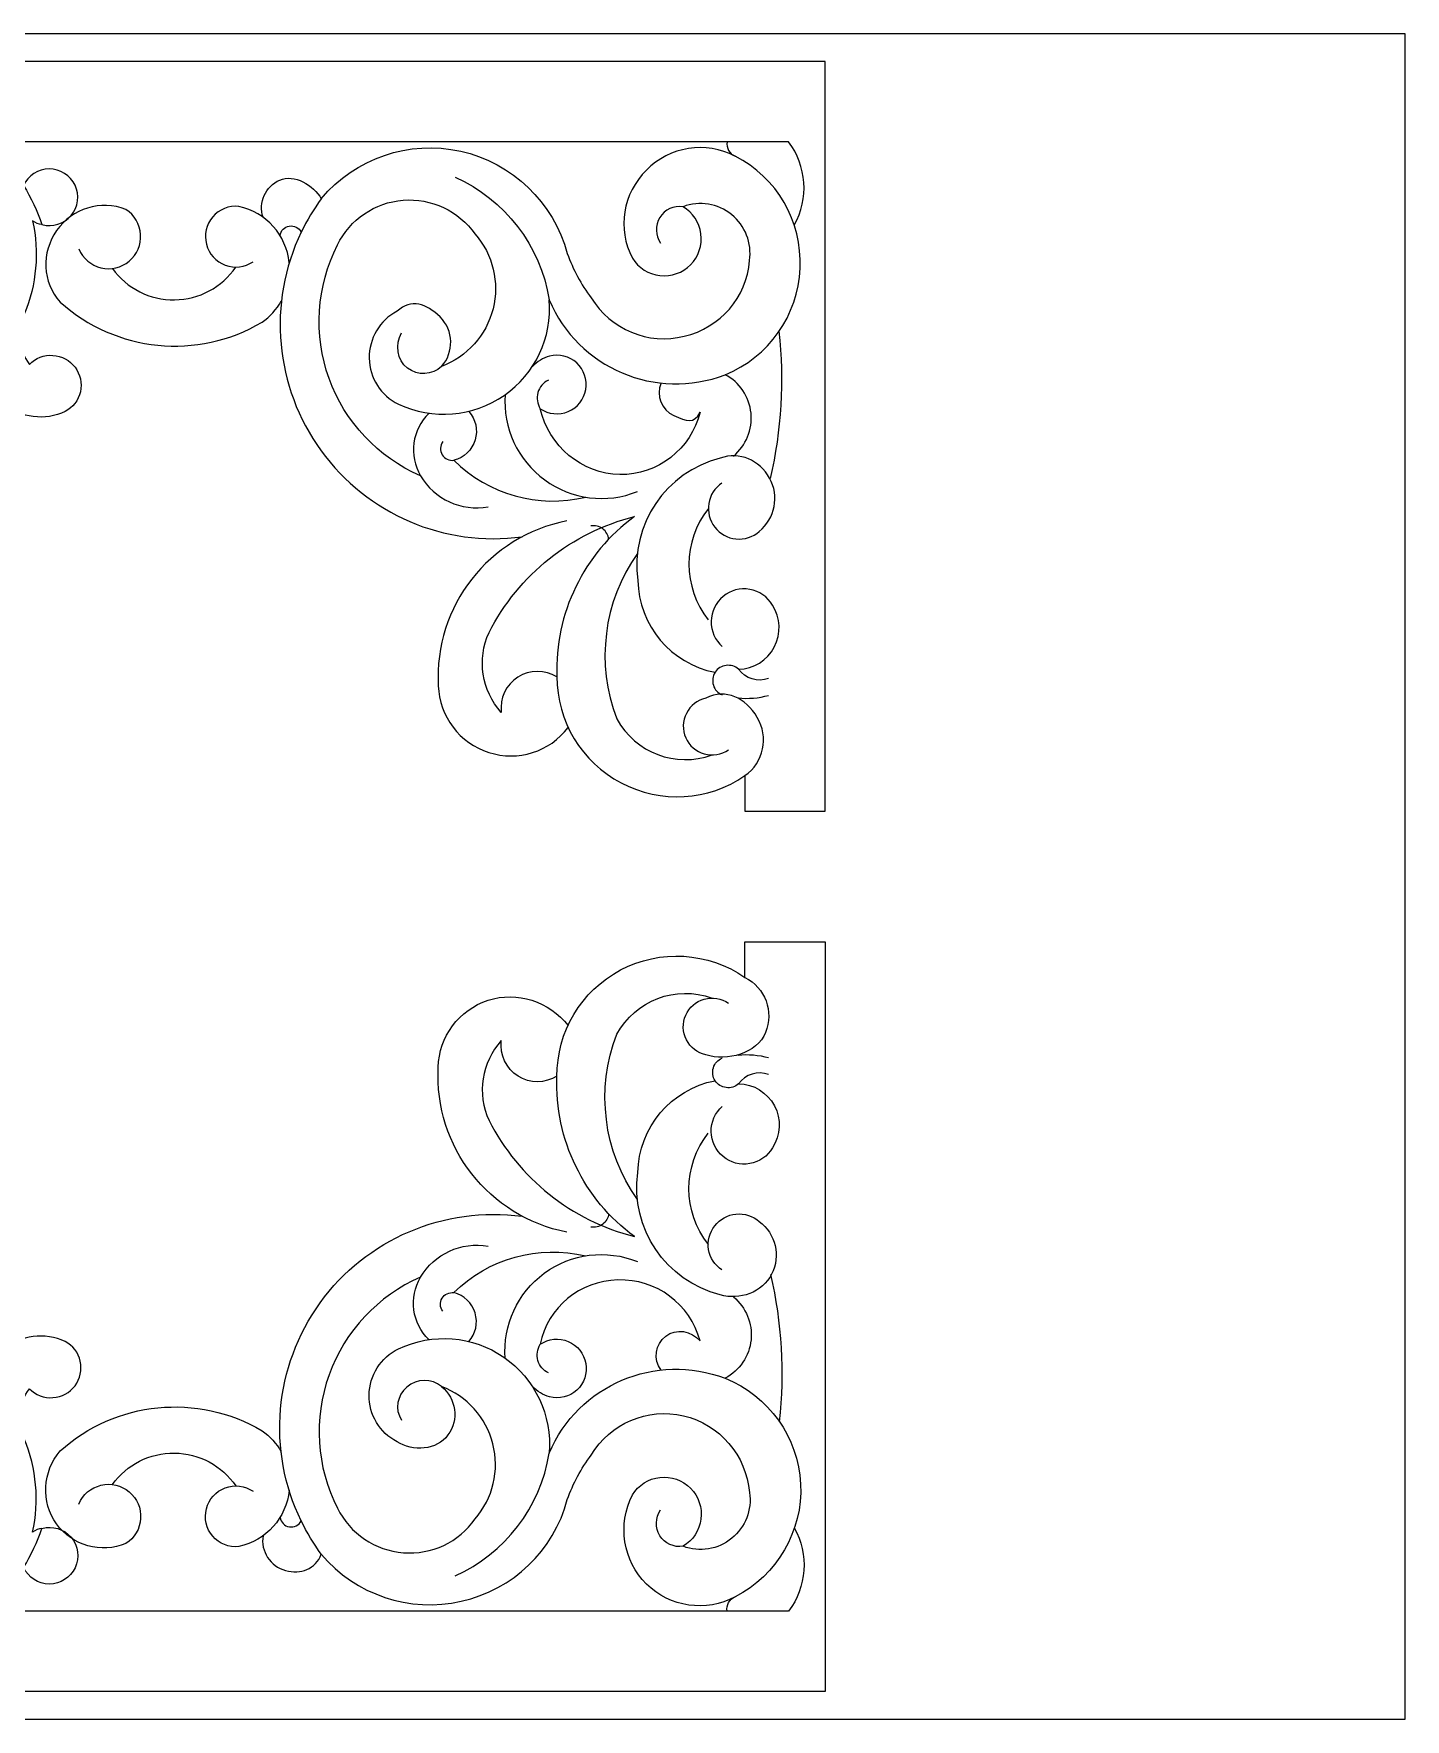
# Model space of a CAD drawing. Header units: millimetres. Extents: x 4605 to 4849, y 2366 to 2625.
# Drawn here: x 4749.9 to 4849.2, y 2503.1 to 2625.1 of the extents above; entities that cross this region are included whole.
import ezdxf

# ---------------------------------------------------------------- set-up
doc = ezdxf.new("R2010")
doc.units = ezdxf.units.MM
doc.header["$MEASUREMENT"] = 0
doc.layers.add('SITARA ALL', color=18, linetype='Continuous', true_color=0x000000)

msp = doc.modelspace()

# ---------------------------------------------------------------- linework, layer by layer
at = {"layer": 'SITARA ALL', "lineweight": 9}
for points, knots in [([(4605.15, 2625.07), (4605.15, 2625.07), (4849.15, 2625.07), (4849.15, 2625.07), (4849.15, 2625.07), (4849.15, 2503.07), (4849.15, 2503.07), (4849.15, 2503.07), (4605.15, 2503.07), (4605.15, 2503.07), (4605.15, 2503.07), (4605.15, 2625.07), (4605.15, 2625.07)], [0, 0, 0, 0, 0.25, 0.25, 0.25, 0.5, 0.5, 0.5, 0.75, 0.75, 0.75, 1, 1, 1, 1]), ([(4787.74, 2578.51), (4786.87, 2579.06), (4785.77, 2579.05), (4784.91, 2578.5), (4784.05, 2577.95), (4783.58, 2576.97), (4783.71, 2575.95), (4782.29, 2577.52), (4781.94, 2579.8), (4782.82, 2581.73), (4784.96, 2585.91), (4788.8, 2588.97), (4793.35, 2590.13), (4789.67, 2587.44), (4787.57, 2583.1), (4787.74, 2578.55), (4787.73, 2575.31), (4789.53, 2572.34), (4792.39, 2570.84), (4795.26, 2569.34), (4798.69, 2569.53), (4801.35, 2571.37), (4801.35, 2571.37), (4801.35, 2568.81), (4801.35, 2568.81), (4801.35, 2568.81), (4807.15, 2568.81), (4807.15, 2568.81), (4807.15, 2568.81), (4807.15, 2623.07), (4807.15, 2623.07), (4807.15, 2623.07), (4707.15, 2623.07), (4707.15, 2623.07), (4707.15, 2623.07), (4607.15, 2623.07), (4607.15, 2623.07), (4607.15, 2623.07), (4607.15, 2568.81), (4607.15, 2568.81), (4607.15, 2568.81), (4612.95, 2568.81), (4612.95, 2568.81), (4612.95, 2568.81), (4612.95, 2571.37), (4612.95, 2571.37), (4611.5, 2572.11), (4610.85, 2573.85), (4611.47, 2575.36), (4612.08, 2576.88), (4614.24, 2577.47), (4615.8, 2576.98), (4616.4, 2576.84), (4616.92, 2576.44), (4617.2, 2575.89), (4617.48, 2575.33), (4617.49, 2574.68), (4617.24, 2574.11), (4616.99, 2573.54), (4616.5, 2573.12), (4615.9, 2572.95), (4615.31, 2572.78), (4614.66, 2572.89), (4614.15, 2573.24)], [0, 0, 0, 0, 0.045455, 0.045455, 0.045455, 0.090909, 0.090909, 0.090909, 0.136364, 0.136364, 0.136364, 0.181818, 0.181818, 0.181818, 0.227273, 0.227273, 0.227273, 0.272727, 0.272727, 0.272727, 0.318182, 0.318182, 0.318182, 0.363636, 0.363636, 0.363636, 0.409091, 0.409091, 0.409091, 0.454545, 0.454545, 0.454545, 0.5, 0.5, 0.5, 0.545455, 0.545455, 0.545455, 0.590909, 0.590909, 0.590909, 0.636364, 0.636364, 0.636364, 0.681818, 0.681818, 0.681818, 0.727273, 0.727273, 0.727273, 0.772727, 0.772727, 0.772727, 0.818182, 0.818182, 0.818182, 0.863636, 0.863636, 0.863636, 0.909091, 0.909091, 0.909091, 1, 1, 1, 1]), ([(4804.92, 2611.22), (4805.99, 2613.13), (4805.83, 2615.5), (4804.51, 2617.25), (4804.51, 2617.25), (4745.11, 2617.25), (4745.11, 2617.25)], [0, 0, 0, 0, 0.333333, 0.333333, 0.333333, 1, 1, 1, 1]), ([(4766.46, 2611.78), (4766.12, 2612.86), (4766.64, 2614.02), (4767.67, 2614.48), (4768.71, 2614.94), (4770.11, 2614.11), (4770.68, 2613.13), (4773.14, 2616.07), (4777.03, 2617.39), (4780.77, 2616.57), (4784.51, 2615.74), (4787.49, 2612.86), (4788.49, 2609.16), (4788.9, 2608.01), (4789.48, 2606.92), (4790.22, 2605.95), (4791.62, 2603.66), (4794.35, 2602.53), (4796.96, 2603.17), (4799.57, 2603.8), (4801.47, 2605.97), (4801.68, 2608.65), (4801.86, 2609.91), (4801.37, 2611.18), (4800.38, 2611.98), (4799.39, 2612.78), (4798.06, 2613), (4796.87, 2612.55)], [0, 0, 0, 0, 0.1, 0.1, 0.1, 0.2, 0.2, 0.2, 0.3, 0.3, 0.3, 0.4, 0.4, 0.4, 0.5, 0.5, 0.5, 0.6, 0.6, 0.6, 0.7, 0.7, 0.7, 0.8, 0.8, 0.8, 1, 1, 1, 1]), ([(4800.06, 2617.25), (4799.98, 2616.81), (4800.22, 2616.37), (4800.64, 2616.21), (4798.51, 2617.31), (4795.9, 2616.91), (4794.21, 2615.2), (4792.51, 2613.5), (4792.09, 2610.96), (4793.2, 2608.83), (4793.64, 2608.12), (4794.37, 2607.66), (4795.19, 2607.57), (4796.02, 2607.48), (4796.83, 2607.76), (4797.41, 2608.35), (4797.99, 2608.94), (4798.27, 2609.77), (4798.16, 2610.59), (4798.05, 2611.41), (4797.58, 2612.13), (4796.87, 2612.55), (4796.2, 2612.65), (4795.54, 2612.34), (4795.19, 2611.77), (4794.83, 2611.19), (4794.85, 2610.47), (4795.24, 2609.92)], [0, 0, 0, 0, 0.1, 0.1, 0.1, 0.2, 0.2, 0.2, 0.3, 0.3, 0.3, 0.4, 0.4, 0.4, 0.5, 0.5, 0.5, 0.6, 0.6, 0.6, 0.7, 0.7, 0.7, 0.8, 0.8, 0.8, 1, 1, 1, 1]), ([(4780.36, 2614.69), (4783.98, 2613.07), (4786.55, 2609.73), (4787.18, 2605.81), (4789.27, 2600.87), (4794.9, 2598.46), (4799.91, 2600.39), (4803.07, 2601.67), (4805.2, 2604.68), (4805.34, 2608.09), (4805.49, 2611.5), (4803.68, 2614.66), (4800.64, 2616.21)], [0, 0, 0, 0, 0.2, 0.2, 0.2, 0.4, 0.4, 0.4, 0.6, 0.6, 0.6, 1, 1, 1, 1]), ([(4750.46, 2611.25), (4751.23, 2611.04), (4752.05, 2611.3), (4752.57, 2611.92), (4753.08, 2612.53), (4753.19, 2613.38), (4752.85, 2614.1), (4752.51, 2614.83), (4751.78, 2615.28), (4750.98, 2615.28), (4750.17, 2615.27), (4749.46, 2614.81), (4749.13, 2614.08), (4749.67, 2613.18), (4750.11, 2612.24), (4750.46, 2611.25), (4750.21, 2611.28), (4749.98, 2611.37), (4749.78, 2611.52), (4750.28, 2609.27), (4750.07, 2606.91), (4749.17, 2604.78), (4748.58, 2603.59), (4748.74, 2602.18), (4749.56, 2601.14), (4750, 2601.59), (4750.62, 2601.83), (4751.25, 2601.79), (4751.88, 2601.76), (4752.47, 2601.44), (4752.85, 2600.93), (4753.23, 2600.43), (4753.37, 2599.78), (4753.24, 2599.16), (4753.1, 2598.54), (4752.7, 2598.01), (4752.14, 2597.72), (4750.67, 2597.04), (4748.94, 2597.25), (4747.68, 2598.28), (4746.43, 2599.3), (4745.87, 2600.97), (4746.24, 2602.55), (4746.32, 2604.26), (4746.52, 2605.97), (4746.84, 2607.66), (4746.24, 2607.12), (4745.43, 2606.89), (4744.63, 2607.03), (4743.84, 2607.16), (4743.14, 2607.66), (4742.76, 2608.37), (4742.38, 2609.08), (4742.34, 2609.93), (4742.66, 2610.67), (4742.98, 2611.41), (4743.63, 2611.97), (4744.41, 2612.18), (4744.88, 2612.3), (4745.39, 2612.23), (4745.8, 2611.96), (4746.22, 2611.7), (4746.51, 2611.28), (4746.6, 2610.79), (4746.69, 2610.31), (4746.57, 2609.81), (4746.27, 2609.42), (4745.98, 2609.02), (4745.53, 2608.77), (4745.04, 2608.72)], [0, 0, 0, 0, 0.041667, 0.041667, 0.041667, 0.083333, 0.083333, 0.083333, 0.125, 0.125, 0.125, 0.166667, 0.166667, 0.166667, 0.208333, 0.208333, 0.208333, 0.25, 0.25, 0.25, 0.291667, 0.291667, 0.291667, 0.333333, 0.333333, 0.333333, 0.375, 0.375, 0.375, 0.416667, 0.416667, 0.416667, 0.458333, 0.458333, 0.458333, 0.5, 0.5, 0.5, 0.541667, 0.541667, 0.541667, 0.583333, 0.583333, 0.583333, 0.625, 0.625, 0.625, 0.666667, 0.666667, 0.666667, 0.708333, 0.708333, 0.708333, 0.75, 0.75, 0.75, 0.791667, 0.791667, 0.791667, 0.833333, 0.833333, 0.833333, 0.875, 0.875, 0.875, 0.916667, 0.916667, 0.916667, 1, 1, 1, 1]), ([(4753.13, 2609.49), (4753.42, 2608.8), (4754.01, 2608.3), (4754.73, 2608.13), (4755.45, 2607.95), (4756.21, 2608.13), (4756.77, 2608.61), (4757.34, 2609.09), (4757.65, 2609.8), (4757.6, 2610.54), (4757.55, 2611.28), (4757.16, 2611.95), (4756.54, 2612.35), (4754.71, 2613.06), (4752.64, 2612.43), (4751.52, 2610.82), (4750.4, 2609.21), (4750.47, 2607.11), (4751.77, 2605.65), (4755.81, 2602.02), (4761.72, 2601.43), (4766.39, 2604.19), (4766.96, 2604.59), (4767.44, 2605.11), (4767.78, 2605.73)], [0, 0, 0, 0, 0.111111, 0.111111, 0.111111, 0.222222, 0.222222, 0.222222, 0.333333, 0.333333, 0.333333, 0.444444, 0.444444, 0.444444, 0.555556, 0.555556, 0.555556, 0.666667, 0.666667, 0.666667, 0.777778, 0.777778, 0.777778, 1, 1, 1, 1]), ([(4768.36, 2608.49), (4768.15, 2610.5), (4766.68, 2612.14), (4764.71, 2612.57), (4763.99, 2612.64), (4763.29, 2612.36), (4762.82, 2611.81), (4762.35, 2611.26), (4762.18, 2610.53), (4762.36, 2609.83), (4762.54, 2609.14), (4763.05, 2608.57), (4763.72, 2608.32), (4764.4, 2608.07), (4765.15, 2608.16), (4765.74, 2608.57)], [0, 0, 0, 0, 0.166667, 0.166667, 0.166667, 0.333333, 0.333333, 0.333333, 0.5, 0.5, 0.5, 0.666667, 0.666667, 0.666667, 1, 1, 1, 1]), ([(4778.47, 2597.59), (4777.25, 2596.41), (4777, 2594.54), (4777.86, 2593.08), (4774.78, 2594.41), (4772.38, 2596.96), (4771.24, 2600.12), (4770.1, 2603.28), (4770.33, 2606.79), (4771.85, 2609.79), (4772.75, 2611.63), (4774.56, 2612.86), (4776.6, 2613.02), (4778.64, 2613.19), (4780.63, 2612.24), (4781.81, 2610.57), (4783.11, 2609.09), (4783.59, 2607.06), (4783.11, 2605.15), (4782.63, 2603.24), (4781.23, 2601.68), (4779.39, 2600.99), (4778.7, 2600.34), (4777.65, 2600.29), (4776.91, 2600.87), (4776.16, 2601.45), (4776.02, 2602.59), (4776.49, 2603.41)], [0, 0, 0, 0, 0.1, 0.1, 0.1, 0.2, 0.2, 0.2, 0.3, 0.3, 0.3, 0.4, 0.4, 0.4, 0.5, 0.5, 0.5, 0.6, 0.6, 0.6, 0.7, 0.7, 0.7, 0.8, 0.8, 0.8, 1, 1, 1, 1]), ([(4767.69, 2610.46), (4767.74, 2610.81), (4768.01, 2611.09), (4768.36, 2611.15), (4768.71, 2611.21), (4769.06, 2611.02), (4769.22, 2610.71), (4766.76, 2605.57), (4767.31, 2599.5), (4770.67, 2594.89), (4774.02, 2590.29), (4779.57, 2587.89), (4785.22, 2588.66)], [0, 0, 0, 0, 0.2, 0.2, 0.2, 0.4, 0.4, 0.4, 0.6, 0.6, 0.6, 1, 1, 1, 1]), ([(4755.56, 2608.08), (4756.6, 2606.63), (4758.28, 2605.78), (4760.06, 2605.81), (4761.84, 2605.83), (4763.49, 2606.71), (4764.49, 2608.18)], [0, 0, 0, 0, 0.333333, 0.333333, 0.333333, 1, 1, 1, 1]), ([(4779.39, 2600.99), (4780.31, 2602.02), (4780.26, 2603.6), (4779.28, 2604.57), (4778.3, 2605.54), (4777.19, 2605.91), (4776.16, 2604.98), (4774.9, 2604.32), (4774.13, 2603), (4774.15, 2601.58), (4774.18, 2600.16), (4774.98, 2598.88), (4776.26, 2598.26), (4778.74, 2597.09), (4781.66, 2597.33), (4783.91, 2598.89), (4786.17, 2600.46), (4787.41, 2603.08), (4787.18, 2605.81)], [0, 0, 0, 0, 0.142857, 0.142857, 0.142857, 0.285714, 0.285714, 0.285714, 0.428571, 0.428571, 0.428571, 0.571429, 0.571429, 0.571429, 0.714286, 0.714286, 0.714286, 1, 1, 1, 1]), ([(4787.12, 2600), (4786.75, 2599.82), (4786.48, 2599.49), (4786.36, 2599.09), (4786.25, 2598.7), (4786.32, 2598.28), (4786.53, 2597.93), (4787.13, 2597.52), (4787.89, 2597.45), (4788.56, 2597.73), (4789.23, 2598.01), (4789.7, 2598.6), (4789.83, 2599.32), (4789.95, 2600.03), (4789.7, 2600.75), (4789.17, 2601.24), (4788.64, 2601.73), (4787.9, 2601.92), (4787.2, 2601.74), (4786.74, 2601.59), (4786.31, 2601.33), (4785.96, 2600.99)], [0, 0, 0, 0, 0.125, 0.125, 0.125, 0.25, 0.25, 0.25, 0.375, 0.375, 0.375, 0.5, 0.5, 0.5, 0.625, 0.625, 0.625, 0.75, 0.75, 0.75, 1, 1, 1, 1]), ([(4800.51, 2594.5), (4801.43, 2595.26), (4801.91, 2596.42), (4801.79, 2597.61), (4801.66, 2598.8), (4800.97, 2599.84), (4799.91, 2600.39)], [0, 0, 0, 0, 0.333333, 0.333333, 0.333333, 1, 1, 1, 1]), ([(4783.99, 2598.94), (4783.82, 2596.53), (4784.9, 2594.2), (4786.85, 2592.78), (4788.8, 2591.36), (4791.33, 2591.03), (4793.57, 2591.94)], [0, 0, 0, 0, 0.333333, 0.333333, 0.333333, 1, 1, 1, 1]), ([(4795.28, 2599.79), (4794.89, 2598.88), (4795.31, 2597.83), (4796.21, 2597.43), (4797.12, 2597.02), (4797.68, 2596.79), (4798.1, 2597.68), (4797.45, 2595.01), (4795.04, 2593.13), (4792.29, 2593.16), (4789.54, 2593.19), (4787.13, 2595.25), (4786.53, 2597.93)], [0, 0, 0, 0, 0.2, 0.2, 0.2, 0.4, 0.4, 0.4, 0.6, 0.6, 0.6, 1, 1, 1, 1]), ([(4781.36, 2597.73), (4781.86, 2597.17), (4782.03, 2596.39), (4781.81, 2595.67), (4781.6, 2594.94), (4781.01, 2594.38), (4780.28, 2594.2), (4782.79, 2591.71), (4786.39, 2590.7), (4789.82, 2591.53)], [0, 0, 0, 0, 0.25, 0.25, 0.25, 0.5, 0.5, 0.5, 1, 1, 1, 1]), ([(4779.47, 2595.55), (4779.27, 2595.27), (4779.25, 2594.89), (4779.43, 2594.6), (4779.61, 2594.3), (4779.94, 2594.14), (4780.28, 2594.2)], [0, 0, 0, 0, 0.333333, 0.333333, 0.333333, 1, 1, 1, 1]), ([(4799.68, 2592.55), (4799.17, 2592.21), (4798.82, 2591.67), (4798.73, 2591.06), (4798.63, 2590.46), (4798.78, 2589.84), (4799.16, 2589.35), (4799.53, 2588.87), (4800.09, 2588.56), (4800.7, 2588.5), (4801.31, 2588.44), (4801.92, 2588.64), (4802.38, 2589.04), (4803.54, 2589.98), (4803.85, 2591.61), (4803.13, 2592.91), (4802.4, 2594.21), (4800.97, 2594.84), (4799.56, 2594.35), (4795.61, 2593.35), (4793.03, 2589.54), (4793.6, 2585.5), (4793.66, 2582.24), (4795.99, 2579.47), (4799.19, 2578.85)], [0, 0, 0, 0, 0.111111, 0.111111, 0.111111, 0.222222, 0.222222, 0.222222, 0.333333, 0.333333, 0.333333, 0.444444, 0.444444, 0.444444, 0.555556, 0.555556, 0.555556, 0.666667, 0.666667, 0.666667, 0.777778, 0.777778, 0.777778, 1, 1, 1, 1]), ([(4788.46, 2589.81), (4782.81, 2588.72), (4778.83, 2583.63), (4779.15, 2577.88), (4779.23, 2575.66), (4780.69, 2573.72), (4782.81, 2573.05), (4784.93, 2572.38), (4787.21, 2573.08), (4788.55, 2574.86)], [0, 0, 0, 0, 0.25, 0.25, 0.25, 0.5, 0.5, 0.5, 1, 1, 1, 1]), ([(4791.48, 2588.48), (4791.45, 2588.78), (4791.3, 2589.06), (4791.05, 2589.24), (4790.81, 2589.43), (4790.5, 2589.5), (4790.2, 2589.44)], [0, 0, 0, 0, 0.333333, 0.333333, 0.333333, 1, 1, 1, 1]), ([(4793.57, 2587.46), (4791.09, 2583.97), (4790.53, 2579.47), (4792.08, 2575.48), (4793.41, 2573.02), (4796.34, 2571.91), (4798.97, 2572.87)], [0, 0, 0, 0, 0.333333, 0.333333, 0.333333, 1, 1, 1, 1]), ([(4803.06, 2578.41), (4802.27, 2578.11), (4801.38, 2578.38), (4800.89, 2579.07), (4801.98, 2579.1), (4802.97, 2579.71), (4803.47, 2580.68), (4803.98, 2581.64), (4803.93, 2582.8), (4803.34, 2583.71), (4802.99, 2584.31), (4802.39, 2584.73), (4801.7, 2584.85), (4801.01, 2584.97), (4800.3, 2584.79), (4799.77, 2584.34), (4799.23, 2583.9), (4798.91, 2583.24), (4798.9, 2582.54), (4798.89, 2581.84), (4799.19, 2581.17), (4799.71, 2580.71)], [0, 0, 0, 0, 0.125, 0.125, 0.125, 0.25, 0.25, 0.25, 0.375, 0.375, 0.375, 0.5, 0.5, 0.5, 0.625, 0.625, 0.625, 0.75, 0.75, 0.75, 1, 1, 1, 1]), ([(4800.89, 2579.07), (4800.65, 2579.29), (4800.32, 2579.39), (4799.99, 2579.35), (4799.66, 2579.31), (4799.37, 2579.13), (4799.19, 2578.85), (4799.01, 2578.57), (4798.97, 2578.23), (4799.06, 2577.91), (4799.16, 2577.59), (4799.39, 2577.34), (4799.7, 2577.21)], [0, 0, 0, 0, 0.2, 0.2, 0.2, 0.4, 0.4, 0.4, 0.6, 0.6, 0.6, 1, 1, 1, 1]), ([(4801.35, 2571.37), (4802.7, 2572.33), (4803.09, 2574.16), (4802.24, 2575.58), (4801.4, 2577.01), (4799.99, 2577.7), (4798.51, 2576.98), (4797.9, 2576.84), (4797.39, 2576.44), (4797.11, 2575.88), (4796.83, 2575.33), (4796.81, 2574.68), (4797.06, 2574.11), (4797.31, 2573.54), (4797.81, 2573.11), (4798.4, 2572.95), (4799, 2572.78), (4799.64, 2572.89), (4800.15, 2573.24)], [0, 0, 0, 0, 0.142857, 0.142857, 0.142857, 0.285714, 0.285714, 0.285714, 0.428571, 0.428571, 0.428571, 0.571429, 0.571429, 0.571429, 0.714286, 0.714286, 0.714286, 1, 1, 1, 1]), ([(4787.74, 2549.63), (4786.88, 2549.08), (4785.78, 2549.08), (4784.92, 2549.62), (4784.06, 2550.17), (4783.59, 2551.18), (4783.71, 2552.19), (4782.29, 2550.61), (4781.93, 2548.34), (4782.82, 2546.41), (4784.96, 2542.23), (4788.79, 2539.17), (4793.35, 2538.01), (4789.67, 2540.7), (4787.57, 2545.04), (4787.74, 2549.59), (4787.72, 2552.82), (4789.49, 2555.79), (4792.35, 2557.31), (4795.2, 2558.82), (4798.69, 2558.6), (4801.35, 2556.77), (4801.35, 2556.77), (4801.35, 2559.33), (4801.35, 2559.33), (4801.35, 2559.33), (4807.15, 2559.33), (4807.15, 2559.33), (4807.15, 2559.33), (4807.15, 2505.07), (4807.15, 2505.07), (4807.15, 2505.07), (4707.15, 2505.07), (4707.15, 2505.07), (4707.15, 2505.07), (4607.15, 2505.07), (4607.15, 2505.07), (4607.15, 2505.07), (4607.15, 2559.33), (4607.15, 2559.33), (4607.15, 2559.33), (4612.95, 2559.33), (4612.95, 2559.33), (4612.95, 2559.33), (4612.95, 2556.77), (4612.95, 2556.77), (4611.61, 2555.81), (4611.22, 2553.98), (4612.06, 2552.56), (4612.91, 2551.13), (4614.31, 2550.44), (4615.8, 2551.16), (4616.4, 2551.3), (4616.92, 2551.7), (4617.2, 2552.26), (4617.48, 2552.81), (4617.49, 2553.46), (4617.24, 2554.03), (4616.99, 2554.6), (4616.5, 2555.03), (4615.9, 2555.19), (4615.3, 2555.36), (4614.66, 2555.25), (4614.15, 2554.9)], [0, 0, 0, 0, 0.045455, 0.045455, 0.045455, 0.090909, 0.090909, 0.090909, 0.136364, 0.136364, 0.136364, 0.181818, 0.181818, 0.181818, 0.227273, 0.227273, 0.227273, 0.272727, 0.272727, 0.272727, 0.318182, 0.318182, 0.318182, 0.363636, 0.363636, 0.363636, 0.409091, 0.409091, 0.409091, 0.454545, 0.454545, 0.454545, 0.5, 0.5, 0.5, 0.545455, 0.545455, 0.545455, 0.590909, 0.590909, 0.590909, 0.636364, 0.636364, 0.636364, 0.681818, 0.681818, 0.681818, 0.727273, 0.727273, 0.727273, 0.772727, 0.772727, 0.772727, 0.818182, 0.818182, 0.818182, 0.863636, 0.863636, 0.863636, 0.909091, 0.909091, 0.909091, 1, 1, 1, 1]), ([(4793.57, 2540.68), (4791.09, 2544.17), (4790.53, 2548.67), (4792.08, 2552.66), (4793.41, 2555.11), (4796.34, 2556.23), (4798.97, 2555.27)], [0, 0, 0, 0, 0.333333, 0.333333, 0.333333, 1, 1, 1, 1]), ([(4801.35, 2556.77), (4802.81, 2556.03), (4803.46, 2554.29), (4802.84, 2552.78), (4802.22, 2551.26), (4800.07, 2550.67), (4798.51, 2551.16), (4797.9, 2551.3), (4797.39, 2551.7), (4797.11, 2552.25), (4796.83, 2552.81), (4796.81, 2553.46), (4797.06, 2554.03), (4797.31, 2554.6), (4797.8, 2555.03), (4798.4, 2555.19), (4799, 2555.36), (4799.64, 2555.25), (4800.15, 2554.9)], [0, 0, 0, 0, 0.142857, 0.142857, 0.142857, 0.285714, 0.285714, 0.285714, 0.428571, 0.428571, 0.428571, 0.571429, 0.571429, 0.571429, 0.714286, 0.714286, 0.714286, 1, 1, 1, 1]), ([(4788.46, 2538.33), (4782.81, 2539.42), (4778.84, 2544.52), (4779.15, 2550.26), (4779.2, 2552.48), (4780.64, 2554.42), (4782.75, 2555.11), (4784.85, 2555.8), (4787.2, 2555.04), (4788.55, 2553.28)], [0, 0, 0, 0, 0.25, 0.25, 0.25, 0.5, 0.5, 0.5, 1, 1, 1, 1]), ([(4803.06, 2549.73), (4802.27, 2550.03), (4801.38, 2549.76), (4800.89, 2549.07), (4801.98, 2549.05), (4802.97, 2548.44), (4803.48, 2547.48), (4803.99, 2546.52), (4803.93, 2545.35), (4803.34, 2544.43), (4802.99, 2543.83), (4802.39, 2543.41), (4801.7, 2543.29), (4801.01, 2543.17), (4800.3, 2543.35), (4799.77, 2543.8), (4799.23, 2544.24), (4798.91, 2544.9), (4798.9, 2545.6), (4798.89, 2546.3), (4799.19, 2546.97), (4799.71, 2547.43)], [0, 0, 0, 0, 0.125, 0.125, 0.125, 0.25, 0.25, 0.25, 0.375, 0.375, 0.375, 0.5, 0.5, 0.5, 0.625, 0.625, 0.625, 0.75, 0.75, 0.75, 1, 1, 1, 1]), ([(4800.89, 2549.07), (4800.65, 2548.85), (4800.32, 2548.75), (4799.99, 2548.79), (4799.66, 2548.83), (4799.37, 2549.02), (4799.19, 2549.29), (4799.01, 2549.57), (4798.97, 2549.91), (4799.06, 2550.23), (4799.16, 2550.54), (4799.39, 2550.8), (4799.7, 2550.93)], [0, 0, 0, 0, 0.2, 0.2, 0.2, 0.4, 0.4, 0.4, 0.6, 0.6, 0.6, 1, 1, 1, 1]), ([(4799.68, 2535.59), (4799.17, 2535.93), (4798.82, 2536.47), (4798.72, 2537.07), (4798.62, 2537.68), (4798.78, 2538.3), (4799.16, 2538.79), (4799.53, 2539.27), (4800.09, 2539.58), (4800.7, 2539.64), (4801.31, 2539.7), (4801.92, 2539.5), (4802.38, 2539.1), (4803.57, 2538.22), (4803.95, 2536.61), (4803.28, 2535.29), (4802.62, 2533.97), (4800.97, 2533.37), (4799.56, 2533.79), (4795.61, 2534.79), (4793.04, 2538.6), (4793.6, 2542.64), (4793.66, 2545.9), (4795.99, 2548.67), (4799.19, 2549.29)], [0, 0, 0, 0, 0.111111, 0.111111, 0.111111, 0.222222, 0.222222, 0.222222, 0.333333, 0.333333, 0.333333, 0.444444, 0.444444, 0.444444, 0.555556, 0.555556, 0.555556, 0.666667, 0.666667, 0.666667, 0.777778, 0.777778, 0.777778, 1, 1, 1, 1]), ([(4767.69, 2517.68), (4767.74, 2517.33), (4768.02, 2517.06), (4768.37, 2517), (4768.72, 2516.94), (4769.06, 2517.11), (4769.22, 2517.43), (4766.74, 2522.54), (4767.27, 2528.61), (4770.6, 2533.22), (4773.92, 2537.83), (4779.58, 2540.23), (4785.22, 2539.48)], [0, 0, 0, 0, 0.2, 0.2, 0.2, 0.4, 0.4, 0.4, 0.6, 0.6, 0.6, 1, 1, 1, 1]), ([(4791.48, 2539.66), (4791.45, 2539.36), (4791.3, 2539.08), (4791.05, 2538.9), (4790.81, 2538.71), (4790.5, 2538.64), (4790.2, 2538.7)], [0, 0, 0, 0, 0.333333, 0.333333, 0.333333, 1, 1, 1, 1]), ([(4781.36, 2530.41), (4781.86, 2530.97), (4782.03, 2531.76), (4781.81, 2532.48), (4781.59, 2533.2), (4781.01, 2533.76), (4780.28, 2533.95), (4782.78, 2536.43), (4786.4, 2537.43), (4789.82, 2536.61)], [0, 0, 0, 0, 0.25, 0.25, 0.25, 0.5, 0.5, 0.5, 1, 1, 1, 1]), ([(4783.99, 2529.2), (4783.81, 2531.6), (4784.88, 2533.93), (4786.82, 2535.36), (4788.76, 2536.79), (4791.33, 2537.1), (4793.57, 2536.2)], [0, 0, 0, 0, 0.333333, 0.333333, 0.333333, 1, 1, 1, 1]), ([(4778.47, 2530.55), (4777.25, 2531.73), (4777, 2533.6), (4777.86, 2535.06), (4774.78, 2533.73), (4772.38, 2531.17), (4771.24, 2528), (4770.1, 2524.83), (4770.32, 2521.35), (4771.85, 2518.35), (4772.76, 2516.51), (4774.57, 2515.28), (4776.62, 2515.13), (4778.67, 2514.97), (4780.64, 2515.89), (4781.81, 2517.57), (4783.11, 2519.06), (4783.59, 2521.09), (4783.1, 2523), (4782.61, 2524.91), (4781.24, 2526.46), (4779.39, 2527.15), (4778.66, 2527.76), (4777.6, 2527.75), (4776.88, 2527.12), (4776.17, 2526.5), (4775.97, 2525.52), (4776.49, 2524.73)], [0, 0, 0, 0, 0.1, 0.1, 0.1, 0.2, 0.2, 0.2, 0.3, 0.3, 0.3, 0.4, 0.4, 0.4, 0.5, 0.5, 0.5, 0.6, 0.6, 0.6, 0.7, 0.7, 0.7, 0.8, 0.8, 0.8, 1, 1, 1, 1]), ([(4779.47, 2532.6), (4779.27, 2532.87), (4779.24, 2533.24), (4779.42, 2533.54), (4779.6, 2533.83), (4779.94, 2533.99), (4780.28, 2533.95)], [0, 0, 0, 0, 0.333333, 0.333333, 0.333333, 1, 1, 1, 1]), ([(4795.28, 2528.35), (4794.7, 2529.12), (4794.85, 2530.21), (4795.61, 2530.8), (4796.36, 2531.39), (4797.5, 2531.2), (4798.1, 2530.46), (4797.39, 2533.13), (4794.92, 2534.96), (4792.15, 2534.87), (4789.39, 2534.78), (4787.08, 2532.92), (4786.53, 2530.21)], [0, 0, 0, 0, 0.2, 0.2, 0.2, 0.4, 0.4, 0.4, 0.6, 0.6, 0.6, 1, 1, 1, 1]), ([(4800.51, 2533.64), (4801.43, 2532.89), (4801.91, 2531.72), (4801.79, 2530.54), (4801.67, 2529.36), (4800.96, 2528.31), (4799.91, 2527.75)], [0, 0, 0, 0, 0.333333, 0.333333, 0.333333, 1, 1, 1, 1]), ([(4750.46, 2516.89), (4751.23, 2517.1), (4752.05, 2516.85), (4752.57, 2516.24), (4753.08, 2515.63), (4753.19, 2514.76), (4752.85, 2514.04), (4752.51, 2513.32), (4751.79, 2512.85), (4750.99, 2512.86), (4750.19, 2512.86), (4749.46, 2513.34), (4749.13, 2514.06), (4749.67, 2514.96), (4750.11, 2515.91), (4750.46, 2516.89), (4750.21, 2516.86), (4749.98, 2516.77), (4749.78, 2516.62), (4750.28, 2518.87), (4750.07, 2521.23), (4749.17, 2523.36), (4748.58, 2524.54), (4748.74, 2525.97), (4749.56, 2527), (4750, 2526.55), (4750.62, 2526.31), (4751.25, 2526.35), (4751.89, 2526.39), (4752.47, 2526.7), (4752.85, 2527.21), (4753.23, 2527.71), (4753.37, 2528.36), (4753.23, 2528.98), (4753.1, 2529.6), (4752.7, 2530.13), (4752.14, 2530.42), (4750.66, 2531.1), (4748.93, 2530.87), (4747.67, 2529.84), (4746.42, 2528.81), (4745.86, 2527.17), (4746.24, 2525.59), (4746.32, 2523.88), (4746.52, 2522.17), (4746.84, 2520.48), (4746.24, 2521.02), (4745.42, 2521.25), (4744.63, 2521.11), (4743.83, 2520.97), (4743.14, 2520.48), (4742.76, 2519.77), (4742.38, 2519.05), (4742.34, 2518.21), (4742.66, 2517.46), (4742.99, 2516.72), (4743.63, 2516.17), (4744.41, 2515.96), (4744.88, 2515.84), (4745.39, 2515.91), (4745.81, 2516.18), (4746.22, 2516.44), (4746.51, 2516.86), (4746.6, 2517.35), (4746.69, 2517.83), (4746.57, 2518.33), (4746.27, 2518.73), (4745.98, 2519.12), (4745.53, 2519.37), (4745.04, 2519.42)], [0, 0, 0, 0, 0.041667, 0.041667, 0.041667, 0.083333, 0.083333, 0.083333, 0.125, 0.125, 0.125, 0.166667, 0.166667, 0.166667, 0.208333, 0.208333, 0.208333, 0.25, 0.25, 0.25, 0.291667, 0.291667, 0.291667, 0.333333, 0.333333, 0.333333, 0.375, 0.375, 0.375, 0.416667, 0.416667, 0.416667, 0.458333, 0.458333, 0.458333, 0.5, 0.5, 0.5, 0.541667, 0.541667, 0.541667, 0.583333, 0.583333, 0.583333, 0.625, 0.625, 0.625, 0.666667, 0.666667, 0.666667, 0.708333, 0.708333, 0.708333, 0.75, 0.75, 0.75, 0.791667, 0.791667, 0.791667, 0.833333, 0.833333, 0.833333, 0.875, 0.875, 0.875, 0.916667, 0.916667, 0.916667, 1, 1, 1, 1]), ([(4779.39, 2527.15), (4780.45, 2526.29), (4780.65, 2524.75), (4779.85, 2523.65), (4779.05, 2522.54), (4777.31, 2522.42), (4776.16, 2523.16), (4774.9, 2523.81), (4774.12, 2525.12), (4774.14, 2526.54), (4774.16, 2527.96), (4774.99, 2529.26), (4776.26, 2529.88), (4778.73, 2531.06), (4781.65, 2530.83), (4783.9, 2529.28), (4786.15, 2527.72), (4787.4, 2525.05), (4787.18, 2522.33)], [0, 0, 0, 0, 0.142857, 0.142857, 0.142857, 0.285714, 0.285714, 0.285714, 0.428571, 0.428571, 0.428571, 0.571429, 0.571429, 0.571429, 0.714286, 0.714286, 0.714286, 1, 1, 1, 1]), ([(4787.12, 2528.14), (4786.75, 2528.32), (4786.48, 2528.65), (4786.36, 2529.04), (4786.25, 2529.44), (4786.32, 2529.86), (4786.53, 2530.21), (4787.13, 2530.62), (4787.89, 2530.7), (4788.56, 2530.42), (4789.22, 2530.14), (4789.7, 2529.54), (4789.83, 2528.83), (4789.95, 2528.12), (4789.71, 2527.39), (4789.18, 2526.9), (4788.65, 2526.41), (4787.9, 2526.22), (4787.2, 2526.4), (4786.74, 2526.55), (4786.31, 2526.81), (4785.96, 2527.15)], [0, 0, 0, 0, 0.125, 0.125, 0.125, 0.25, 0.25, 0.25, 0.375, 0.375, 0.375, 0.5, 0.5, 0.5, 0.625, 0.625, 0.625, 0.75, 0.75, 0.75, 1, 1, 1, 1]), ([(4780.36, 2513.45), (4783.98, 2515.07), (4786.55, 2518.41), (4787.18, 2522.33), (4789.26, 2527.27), (4794.9, 2529.67), (4799.91, 2527.75), (4803.07, 2526.49), (4805.21, 2523.5), (4805.38, 2520.1), (4805.54, 2516.7), (4803.67, 2513.5), (4800.64, 2511.93)], [0, 0, 0, 0, 0.2, 0.2, 0.2, 0.4, 0.4, 0.4, 0.6, 0.6, 0.6, 1, 1, 1, 1]), ([(4753.13, 2518.65), (4753.41, 2519.34), (4754.01, 2519.84), (4754.73, 2520.01), (4755.44, 2520.19), (4756.21, 2520.01), (4756.77, 2519.53), (4757.34, 2519.06), (4757.65, 2518.34), (4757.6, 2517.6), (4757.56, 2516.86), (4757.16, 2516.19), (4756.54, 2515.79), (4754.74, 2515.04), (4752.66, 2515.63), (4751.51, 2517.21), (4750.37, 2518.78), (4750.51, 2521.01), (4751.77, 2522.49), (4755.8, 2526.12), (4761.72, 2526.7), (4766.39, 2523.96), (4766.96, 2523.55), (4767.44, 2523.03), (4767.78, 2522.41)], [0, 0, 0, 0, 0.111111, 0.111111, 0.111111, 0.222222, 0.222222, 0.222222, 0.333333, 0.333333, 0.333333, 0.444444, 0.444444, 0.444444, 0.555556, 0.555556, 0.555556, 0.666667, 0.666667, 0.666667, 0.777778, 0.777778, 0.777778, 1, 1, 1, 1]), ([(4766.46, 2516.36), (4766.28, 2515.23), (4766.98, 2514.14), (4768.09, 2513.84), (4769.19, 2513.55), (4770.26, 2513.94), (4770.68, 2515.01), (4773.16, 2512.08), (4777.06, 2510.77), (4780.81, 2511.61), (4784.56, 2512.46), (4787.51, 2515.27), (4788.49, 2518.98), (4788.9, 2520.13), (4789.48, 2521.22), (4790.22, 2522.19), (4791.59, 2524.49), (4794.29, 2525.64), (4796.9, 2525.04), (4799.51, 2524.44), (4801.44, 2522.16), (4801.68, 2519.49), (4801.87, 2518.23), (4801.38, 2516.97), (4800.39, 2516.17), (4799.41, 2515.36), (4798.06, 2515.15), (4796.87, 2515.59)], [0, 0, 0, 0, 0.1, 0.1, 0.1, 0.2, 0.2, 0.2, 0.3, 0.3, 0.3, 0.4, 0.4, 0.4, 0.5, 0.5, 0.5, 0.6, 0.6, 0.6, 0.7, 0.7, 0.7, 0.8, 0.8, 0.8, 1, 1, 1, 1]), ([(4755.56, 2520.06), (4756.59, 2521.51), (4758.27, 2522.36), (4760.05, 2522.34), (4761.82, 2522.32), (4763.49, 2521.43), (4764.49, 2519.96)], [0, 0, 0, 0, 0.333333, 0.333333, 0.333333, 1, 1, 1, 1]), ([(4800.06, 2510.89), (4799.98, 2511.33), (4800.22, 2511.77), (4800.64, 2511.93), (4798.53, 2510.8), (4795.93, 2511.18), (4794.22, 2512.85), (4792.51, 2514.53), (4792.12, 2517.18), (4793.2, 2519.31), (4793.63, 2520.02), (4794.37, 2520.48), (4795.19, 2520.58), (4796.01, 2520.67), (4796.83, 2520.38), (4797.41, 2519.79), (4797.99, 2519.2), (4798.27, 2518.38), (4798.16, 2517.56), (4798.06, 2516.74), (4797.58, 2516.01), (4796.87, 2515.59), (4796.21, 2515.49), (4795.54, 2515.79), (4795.19, 2516.36), (4794.83, 2516.93), (4794.85, 2517.67), (4795.24, 2518.22)], [0, 0, 0, 0, 0.1, 0.1, 0.1, 0.2, 0.2, 0.2, 0.3, 0.3, 0.3, 0.4, 0.4, 0.4, 0.5, 0.5, 0.5, 0.6, 0.6, 0.6, 0.7, 0.7, 0.7, 0.8, 0.8, 0.8, 1, 1, 1, 1]), ([(4768.36, 2519.65), (4768.15, 2517.65), (4766.68, 2516), (4764.71, 2515.57), (4764, 2515.5), (4763.29, 2515.78), (4762.82, 2516.32), (4762.35, 2516.87), (4762.18, 2517.61), (4762.36, 2518.31), (4762.54, 2519), (4763.04, 2519.57), (4763.72, 2519.82), (4764.39, 2520.08), (4765.15, 2519.98), (4765.74, 2519.57)], [0, 0, 0, 0, 0.166667, 0.166667, 0.166667, 0.333333, 0.333333, 0.333333, 0.5, 0.5, 0.5, 0.666667, 0.666667, 0.666667, 1, 1, 1, 1]), ([(4804.92, 2516.93), (4805.99, 2515.01), (4805.83, 2512.64), (4804.51, 2510.89), (4804.51, 2510.89), (4745.11, 2510.89), (4745.11, 2510.89)], [0, 0, 0, 0, 0.333333, 0.333333, 0.333333, 1, 1, 1, 1])]:
    msp.add_open_spline(points, degree=3, knots=knots, dxfattribs=at)
for points in [[(4770.68, 2613.13), (4770.12, 2612.37), (4769.64, 2611.56), (4769.22, 2610.71)], [(4803.2, 2592.88), (4804.01, 2596.37), (4804.22, 2599.97), (4803.83, 2603.53)], [(4777.86, 2593.08), (4778.86, 2591.38), (4780.81, 2590.48), (4782.75, 2590.82)], [(4798.7, 2590.71), (4796.83, 2588.34), (4796.83, 2585), (4798.69, 2582.64)], [(4800.85, 2576.99), (4801.6, 2576.92), (4802.34, 2576.98), (4803.06, 2577.18)], [(4800.85, 2551.15), (4801.6, 2551.22), (4802.34, 2551.16), (4803.06, 2550.96)], [(4798.7, 2537.44), (4796.83, 2539.8), (4796.83, 2543.14), (4798.69, 2545.5)], [(4777.86, 2535.06), (4778.86, 2536.76), (4780.81, 2537.66), (4782.75, 2537.32)], [(4803.2, 2535.26), (4804.01, 2531.77), (4804.22, 2528.17), (4803.83, 2524.61)], [(4770.68, 2515.01), (4770.12, 2515.77), (4769.64, 2516.58), (4769.22, 2517.43)]]:
    msp.add_open_spline(points, degree=3, dxfattribs=at)

doc.saveas('drawing.dxf')
